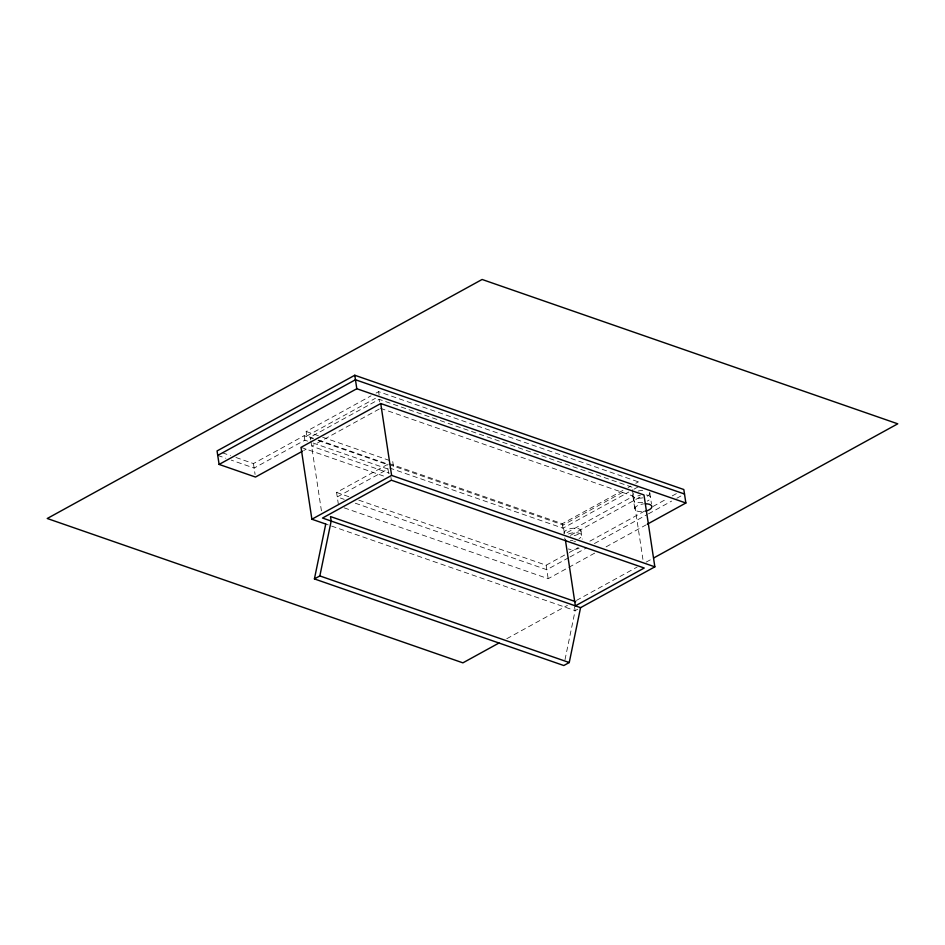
<?xml version="1.0" encoding="UTF-8"?>
<svg xmlns="http://www.w3.org/2000/svg" width="945" height="945" viewBox="0 0 945 945"><rect width="100%" height="100%" fill="white"/><g stroke="black" fill="none" stroke-linecap="round" stroke-linejoin="round"><path stroke-width="0.71" stroke-dasharray="4.72 3.54" d="M564.992 659.752L575.127 610.647L574.454 606.158M313.693 438.374L306.83 435.988L306.145 431.499L370.995 395.849M376.075 393.061L378.626 391.655L638.407 481.879L638.737 484.123M235.931 457.486L253.437 463.57L304.172 435.692L312.488 438.574M306.83 435.988L375.484 398.247M631.992 487.159L379.146 399.345L310.291 437.192L310.681 439.756M303.676 450.552L306.215 449.159M379.228 409.031L311.649 446.17L389.446 473.197M338.416 504.63L336.574 492.439L387.308 464.562L389.151 476.752M389.116 463.558L562.299 523.707L622.92 490.384M628.082 487.549L630.658 486.132M635.82 483.297L638.407 481.879M318.63 440.086L563.137 525.007L625.614 490.668M392.742 461.573L393.415 466.062L389.801 468.058L562.984 528.196L628.768 492.038M633.918 489.203L639.08 486.368M570.685 535.248L641.407 496.373M358.781 500.153L546.127 565.216L568.004 553.191M569.292 552.482L578.305 547.533M589.881 541.166L645.222 510.749M652.948 506.508L667.099 498.724M672.249 495.901L677.4 493.066M568.689 557.692L546.812 569.717L355.296 503.201M569.977 556.983L586.703 547.781M594.429 543.54L647.183 514.541M648.471 513.832L671.635 501.098M676.785 498.263L684.511 494.022M344.157 507.843L548.171 578.694L595.787 552.518M606.076 546.86L645.978 524.936M506.768 638.726L567.413 605.391M576.45 600.429L637.095 567.094M646.132 562.133L652.582 558.589M577.702 609.241L575.127 610.647L325.741 524.038M380.504 408.334L633.351 496.149L564.496 533.984L563.137 525.007M306.145 431.499L321.265 436.744M322.635 437.228L389.99 460.617M318.028 440.5L387.308 464.562M307.621 441.138L304.857 440.181L254.122 468.07L231.218 460.109M313.161 443.063L387.982 469.051L337.247 496.94L344.193 499.35M301.018 447.363L385.182 476.587M222.465 452.809L230.545 455.62M336.574 492.439L349.059 496.786M217.752 455.431L225.831 458.242M649.794 492.924L651.448 503.827M632.382 489.723L642.919 559.393M632.807 495.605L634.851 509.083A8.599 3.78 -8.6 0 0 644.903 511.304M580.951 530.771L582.214 539.111M562.299 523.707L562.984 528.196M546.127 565.216L548.171 578.694M378.626 391.655L379.134 395.034M379.146 399.345L379.524 401.909M390.935 477.319L391.372 480.202M310.87 441.043L321.43 510.855M304.172 435.692L305.247 442.744M253.437 463.57L255.091 474.484M646.285 494.932A8.599 3.78 -8.6 0 1 647.301 501.098M642.671 502.48A8.599 3.78 -8.6 0 1 633.54 500.283A8.599 3.78 -8.6 0 1 640.426 495.192M568.465 533.972A8.599 3.78 -8.6 0 1 579.805 533.417A8.599 3.78 -8.6 0 1 579.025 538.65M572.942 540.445A8.599 3.78 -8.6 0 1 570.367 540.552M564.956 538.674A8.599 3.78 -8.6 0 1 564.637 537.941M649.688 492.546A8.599 3.78 -8.6 0 1 645.978 496.893M642.86 497.826A8.599 3.78 -8.6 0 1 634.579 497.424A8.599 3.78 -8.6 0 1 633.563 493.609M638.099 491.116A8.599 3.78 -8.6 0 1 644.077 490.313M564.07 533.819A8.599 3.78 -8.6 0 1 572.056 528.338A8.599 3.78 -8.6 0 1 580.939 531.421A8.599 3.78 -8.6 0 1 570.52 536.063M634.851 509.083A8.599 3.78 -8.6 0 1 643.533 503.898M579.155 548.206A8.599 3.78 -8.6 0 1 568.335 548.974M573.804 541.863A8.599 3.78 -8.6 0 1 575.564 541.662"/><path stroke-width="1.42" d="M565.37 539.737L575.375 605.851L644.218 568.016L391.372 480.202L322.517 518.049L580.561 607.659L569.244 662.539L563.799 665.528L314.413 578.919L325.741 524.038M314.413 578.919L319.847 575.93L331.175 521.049L330.502 516.561L575.706 601.717M647.254 524.227L685.869 503L683.826 489.534L354.777 375.248L217.066 450.942L219.11 464.42L255.481 477.048L302.412 451.249M217.752 455.431L355.45 379.748L684.511 494.022M219.11 464.42L356.808 388.726L685.869 503M580.277 607.824L654.85 566.835L643.982 494.956L380.74 403.539L301.018 447.363L311.885 519.23L325.812 524.062M311.885 519.23L391.608 475.406L654.85 566.835M499.031 642.99L462.896 662.847L47.25 518.498L482.104 279.472L897.75 423.821L653.869 557.869M319.847 575.93L569.244 662.539M380.74 403.539L391.608 475.406M354.777 375.248L356.808 388.726M645.281 503.791A8.599 3.78 -8.6 0 1 651.861 506.591A8.599 3.78 -8.6 0 1 645.742 511.115"/></g></svg>
